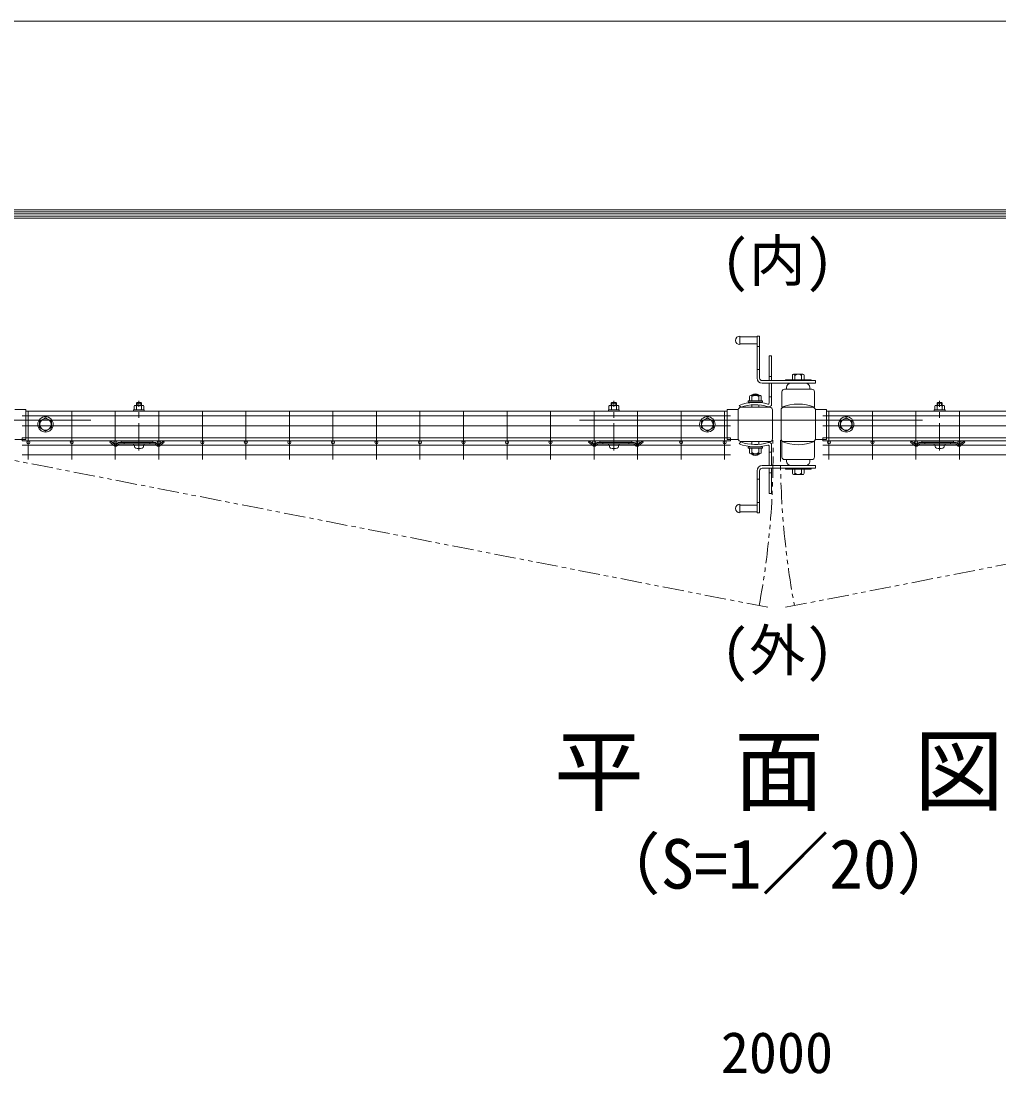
# Model space of a CAD drawing. Units: millimetres, scale not verified. Extents: x -4200 to 4200, y -2970 to 2970.
# Drawn here: x -827 to 314, y 1742 to 2970 of the extents above; entities that cross this region are included whole.
import ezdxf
from ezdxf.enums import TextEntityAlignment as Align

# ---------------------------------------------------------------- set-up
doc = ezdxf.new("R2010")
doc.units = ezdxf.units.MM
doc.header["$LTSCALE"] = 20
doc.linetypes.add('USER1', pattern=[50.8, 31.75, -6.35, 6.35, -6.35])
doc.linetypes.add('USER4', pattern=[2.5, 1.25, -0.25, 0.25, -0.25, 0.25, -0.25])
for name, color, linetype, lineweight in [('0-0_D-STR1', 1, 'Continuous', 18), ('0-1_D-STR-DIM', 7, 'Continuous', 9), ('0-3_D-STR3', 3, 'Continuous', 13), ('0-4_D-BMK', 2, 'USER1', 13), ('0-6_D-STR-TXT', 7, 'Continuous', 9), ('0-7_D-STR2', 7, 'Continuous', 9), ('0-C_D-TTL', 7, 'Continuous', 9)]:
    doc.layers.add(name, color=color, linetype=linetype, lineweight=lineweight)
doc.styles.add('ＭＳ ゴシック', font='')
doc.styles.get('ＭＳ ゴシック').set_extended_font_data('MS Gothic')

# ---------------------------------------------------------------- blocks, each defined once
blk = doc.blocks.new('A$C982ee5ca')
at = {"layer": '0-3_D-STR3'}
for p, q in [((-125, 798), (125, 798)), ((-125, 766), (-125, 798)), ((-125, 766), (125, 766)), ((-115, 881.6), (-115, 798)), ((-115, 798), (115, 798)), ((-86.6, 898), (86.6, 898)), ((-46, 968), (-60, 954)), ((60, 954), (-60, 954)), ((-60, 954), (-60, 898)), ((-58.2, 881.6), (-58.2, 798)), ((-46, 968), (-46, 898)), ((46, 968), (-46, 968)), ((46, 968), (46, 898)), ((46, 968), (60, 954)), ((58.2, 881.6), (58.2, 798)), ((60, 954), (60, 898)), ((115, 881.6), (115, 798)), ((125, 766), (125, 798)), ((-125, 0), (125, 0)), ((-125, -32), (-125, 0)), ((125, -32), (125, 0)), ((-125, -32), (125, -32)), ((-103.7, -32), (103.7, -32)), ((-103.7, -62.5), (-103.7, -32)), ((103.7, -63.3), (103.7, -32))]:
    blk.add_line(p, q, dxfattribs=at)
for centre, radius, start, end in [((-86.6, 865.2), 32.8, 30, 150), ((0, 786.4), 111.5, 58.543, 121.457), ((86.6, 865.2), 32.8, 30, 150), ((-65.7, -62.5), 38, 180, 253.92714), ((1.3, 170), 280, 253.92714, 285.41383), ((65.7, -63.3), 38, 285.41383, 0)]:
    blk.add_arc(centre, radius, start, end, dxfattribs=at)
at = {"layer": '0-4_D-BMK'}
blk.add_line((0, -150), (0, 1008), dxfattribs=at)

msp = doc.modelspace()

# ---------------------------------------------------------------- linework, layer by layer
at = {"layer": '0-0_D-STR1'}
for p, q in [((46.76, 2519.57), (13.16, 2519.57)), ((63.16, 2519.57), (96.76, 2519.57)), ((-821.04, 2516.99), (-834.04, 2516.99)), ((-821.04, 2516.99), (-821.04, 2482.09)), ((-3.04, 2515.07), (-821.04, 2515.07)), ((-3.04, 2517.02), (10.02, 2517.02)), ((-3.04, 2517.02), (-3.04, 2482.12)), ((9.96, 2482.77), (9.96, 2516.37)), ((49.96, 2482.77), (49.96, 2516.37)), ((59.96, 2482.77), (59.96, 2516.37)), ((112.96, 2517.02), (99.89, 2517.02)), ((99.96, 2482.77), (99.96, 2516.37)), ((112.96, 2517.02), (112.96, 2482.12)), ((112.96, 2515.07), (930.96, 2515.07)), ((-821.04, 2482.09), (-834.04, 2482.09)), ((-3.04, 2484.07), (-821.04, 2484.07)), ((-3.04, 2482.12), (9.96, 2482.12)), ((112.96, 2482.12), (99.96, 2482.12)), ((112.96, 2484.07), (930.96, 2484.07)), ((46.76, 2479.57), (13.16, 2479.57)), ((63.16, 2479.57), (96.76, 2479.57))]:
    msp.add_line(p, q, dxfattribs=at)
for centre, start, end in [((13.16, 2516.37), 90.00003, 180), ((46.76, 2516.37), 0, 90.00003), ((63.16, 2516.37), 89.99997, 180), ((96.76, 2516.37), 0, 89.99997), ((13.16, 2482.77), 180, 269.99997), ((46.76, 2482.77), 269.99997, 0), ((63.16, 2482.77), 180, 270.00003), ((96.76, 2482.77), 270.00003, 0)]:
    msp.add_arc(centre, 3.2, start, end, dxfattribs=at)
at = {"layer": '0-3_D-STR3'}
for p, q in [((11.96, 2602.59), (11.96, 2592.59)), ((11.96, 2601.59), (31.96, 2601.59)), ((11.96, 2593.59), (31.96, 2593.59)), ((31.96, 2602.59), (31.96, 2553.59)), ((31.96, 2602.59), (34.96, 2602.59)), ((34.96, 2602.59), (34.96, 2553.59)), ((31.96, 2590.59), (34.96, 2590.59)), ((48.96, 2579.57), (45.96, 2579.57)), ((45.96, 2550.57), (45.96, 2579.57)), ((48.96, 2550.57), (48.96, 2579.57)), ((31.96, 2563.59), (34.96, 2563.59)), ((48.96, 2555.57), (45.96, 2555.57)), ((73.18, 2556.63), (73.18, 2551.54)), ((74.56, 2558.03), (85.36, 2558.03)), ((75.95, 2556.63), (75.95, 2551.59)), ((83.96, 2556.63), (83.96, 2551.59)), ((86.77, 2556.63), (86.77, 2551.63)), ((37.96, 2550.59), (99.96, 2550.59)), ((37.96, 2547.59), (99.96, 2547.59)), ((45.96, 2547.57), (45.96, 2524.19)), ((48.96, 2547.57), (48.96, 2523.07)), ((94.96, 2551.59), (64.96, 2551.59)), ((64.96, 2551.59), (64.96, 2550.59)), ((66.46, 2540.59), (66.46, 2542.59)), ((93.46, 2540.59), (93.46, 2542.59)), ((94.96, 2551.59), (94.96, 2550.59)), ((99.96, 2547.59), (99.96, 2550.59)), ((23.15, 2531.95), (23.15, 2526.95)), ((35.35, 2533.35), (24.55, 2533.35)), ((25.95, 2533.95), (25.95, 2533.34)), ((25.95, 2533.95), (33.96, 2533.95)), ((25.95, 2531.95), (25.95, 2526.91)), ((26.45, 2534.29), (26.45, 2533.34)), ((33.46, 2534.3), (33.46, 2533.37)), ((33.96, 2533.95), (33.96, 2533.37)), ((33.96, 2531.95), (33.96, 2526.91)), ((36.74, 2531.95), (36.74, 2526.86)), ((45.96, 2531.57), (48.96, 2531.57)), ((60.96, 2537.59), (60.96, 2519.59)), ((63.96, 2540.59), (95.96, 2540.59)), ((98.96, 2537.59), (98.96, 2519.59)), ((12.98, 2519.57), (10.96, 2521.79)), ((38.36, 2526.91), (21.56, 2526.91)), ((21.56, 2526.91), (21.56, 2525.31)), ((21.56, 2525.31), (38.36, 2525.31)), ((25.95, 2519.57), (25.95, 2522.38)), ((33.96, 2519.57), (33.96, 2522.38)), ((38.36, 2526.91), (38.36, 2525.31)), ((-798.04, 2507.29), (-805.04, 2503.25)), ((-798.04, 2507.29), (-791.04, 2503.25)), ((-26.04, 2507.29), (-33.04, 2503.25)), ((-26.04, 2507.29), (-19.04, 2503.25)), ((135.96, 2507.29), (128.96, 2503.25)), ((135.96, 2507.29), (142.96, 2503.25)), ((-805.04, 2503.25), (-805.04, 2495.84)), ((-798.04, 2491.79), (-805.04, 2495.84)), ((-798.04, 2491.79), (-791.04, 2495.84)), ((-791.04, 2503.25), (-791.04, 2495.84)), ((-33.04, 2503.25), (-33.04, 2495.84)), ((-26.04, 2491.79), (-33.04, 2495.84)), ((-26.04, 2491.79), (-19.04, 2495.84)), ((-19.04, 2503.25), (-19.04, 2495.84)), ((128.96, 2503.25), (128.96, 2495.84)), ((135.96, 2491.79), (128.96, 2495.84)), ((135.96, 2491.79), (142.96, 2495.84)), ((142.96, 2503.25), (142.96, 2495.84)), ((-722.99, 2478.96), (-721.95, 2480.17)), ((-722.99, 2478.96), (-718.28, 2474.9)), ((-721.95, 2480.17), (-717.24, 2476.11)), ((-713.36, 2477.95), (-715.34, 2476.14)), ((-712.28, 2476.77), (-714.26, 2474.96)), ((-709.78, 2478.37), (-712.28, 2478.37)), ((-670.28, 2476.77), (-712.28, 2476.77)), ((-672.78, 2480.17), (-709.78, 2480.17)), ((-709.78, 2478.37), (-709.78, 2480.17)), ((-709.78, 2478.37), (-672.78, 2478.37)), ((-706.28, 2478.37), (-706.28, 2476.77)), ((-676.28, 2478.37), (-676.28, 2476.77)), ((-672.78, 2478.37), (-672.78, 2480.17)), ((-670.28, 2478.37), (-672.78, 2478.37)), ((-670.28, 2476.77), (-668.29, 2474.96)), ((-669.2, 2477.95), (-667.21, 2476.14)), ((-660.61, 2480.17), (-665.32, 2476.11)), ((-659.56, 2478.96), (-664.27, 2474.9)), ((-659.56, 2478.96), (-660.61, 2480.17)), ((-164.52, 2478.96), (-163.48, 2480.17)), ((-164.52, 2478.96), (-159.81, 2474.9)), ((-163.48, 2480.17), (-158.77, 2476.11)), ((-154.89, 2477.95), (-156.87, 2476.14)), ((-153.81, 2476.77), (-155.79, 2474.96)), ((-151.31, 2478.37), (-153.81, 2478.37)), ((-111.81, 2476.77), (-153.81, 2476.77)), ((-114.31, 2480.17), (-151.31, 2480.17)), ((-151.31, 2478.37), (-151.31, 2480.17)), ((-151.31, 2478.37), (-114.31, 2478.37)), ((-147.81, 2478.37), (-147.81, 2476.77)), ((-117.81, 2478.37), (-117.81, 2476.77)), ((-114.31, 2478.37), (-114.31, 2480.17)), ((-111.81, 2478.37), (-114.31, 2478.37)), ((-111.81, 2476.77), (-109.82, 2474.96)), ((-110.73, 2477.95), (-108.74, 2476.14)), ((-102.14, 2480.17), (-106.85, 2476.11)), ((-101.09, 2478.96), (-105.8, 2474.9)), ((-101.09, 2478.96), (-102.14, 2480.17)), ((12.98, 2479.07), (10.96, 2476.85)), ((21.56, 2473.32), (38.36, 2473.32)), ((23.15, 2466.69), (23.15, 2471.69)), ((25.95, 2479.57), (25.95, 2476.26)), ((25.95, 2466.69), (25.95, 2471.72)), ((33.96, 2479.57), (33.96, 2476.26)), ((33.96, 2466.69), (33.96, 2471.72)), ((36.74, 2466.69), (36.74, 2471.77)), ((38.36, 2471.72), (38.36, 2473.32)), ((45.96, 2451.57), (45.96, 2474.45)), ((48.96, 2451.57), (48.96, 2475.57)), ((60.96, 2461.54), (60.96, 2479.54)), ((98.96, 2461.54), (98.96, 2479.54)), ((211.01, 2478.96), (212.05, 2480.17)), ((211.01, 2478.96), (215.72, 2474.9)), ((212.05, 2480.17), (216.76, 2476.11)), ((220.64, 2477.95), (218.66, 2476.14)), ((221.72, 2476.77), (219.74, 2474.96)), ((221.72, 2478.37), (224.22, 2478.37)), ((221.72, 2476.77), (263.72, 2476.77)), ((224.22, 2480.17), (261.22, 2480.17)), ((224.22, 2478.37), (224.22, 2480.17)), ((261.22, 2478.37), (224.22, 2478.37)), ((227.72, 2478.37), (227.72, 2476.77)), ((257.72, 2478.37), (257.72, 2476.77)), ((261.22, 2478.37), (261.22, 2480.17)), ((261.22, 2478.37), (263.72, 2478.37)), ((263.72, 2476.77), (265.71, 2474.96)), ((264.8, 2477.95), (266.78, 2476.14)), ((273.39, 2480.17), (268.68, 2476.11)), ((274.44, 2478.96), (269.73, 2474.9)), ((274.44, 2478.96), (273.39, 2480.17)), ((35.35, 2465.28), (24.55, 2465.28)), ((25.95, 2464.69), (25.95, 2465.3)), ((25.95, 2464.69), (33.96, 2464.69)), ((26.45, 2464.35), (26.45, 2465.3)), ((33.46, 2464.34), (33.46, 2465.27)), ((33.96, 2464.69), (33.96, 2465.27)), ((45.96, 2467.07), (48.96, 2467.07)), ((63.96, 2458.54), (95.96, 2458.54)), ((66.46, 2458.54), (66.46, 2456.54)), ((93.46, 2458.54), (93.46, 2456.54)), ((31.96, 2396.54), (31.96, 2445.54)), ((34.96, 2396.54), (34.96, 2445.54)), ((37.96, 2451.54), (99.96, 2451.54)), ((37.96, 2448.54), (99.96, 2448.54)), ((45.96, 2448.57), (45.96, 2419.07)), ((48.96, 2448.57), (48.96, 2419.07)), ((64.96, 2447.54), (64.96, 2448.54)), ((64.96, 2447.54), (94.96, 2447.54)), ((73.15, 2442.51), (73.15, 2447.51)), ((75.95, 2442.51), (75.95, 2447.54)), ((83.96, 2442.51), (83.96, 2447.54)), ((86.74, 2442.51), (86.74, 2447.59)), ((94.96, 2447.54), (94.96, 2448.54)), ((99.96, 2451.54), (99.96, 2448.54)), ((34.96, 2435.54), (31.96, 2435.54)), ((48.96, 2443.07), (45.96, 2443.07)), ((85.35, 2441.1), (74.55, 2441.1)), ((34.96, 2408.54), (31.96, 2408.54)), ((48.96, 2419.07), (45.96, 2419.07)), ((11.96, 2396.54), (11.96, 2406.54)), ((11.96, 2405.54), (31.96, 2405.54)), ((11.96, 2397.54), (31.96, 2397.54)), ((31.96, 2396.54), (34.96, 2396.54))]:
    msp.add_line(p, q, dxfattribs=at)
msp.add_lwpolyline([(38.36, 2471.72), (21.56, 2471.72), (21.56, 2473.32)], dxfattribs=at)
for centre, radius in [((-798.04, 2499.54), 9), ((-798.04, 2499.54), 6.71), ((-26.04, 2499.54), 9), ((-26.04, 2499.54), 6.71), ((135.96, 2499.54), 9), ((135.96, 2499.54), 6.71)]:
    msp.add_circle(centre, radius, dxfattribs=at)
for centre, radius, start, end in [((11.96, 2597.59), 5, 90.00001, 270), ((74.56, 2556.65), 1.39, 359.29981, 180.701), ((79.96, 2551.62), 6.41, 51.35043, 128.64746), ((85.36, 2556.63), 1.4, 0.08393, 179.91606), ((37.96, 2553.59), 6, 180.00001, 269.99995), ((37.96, 2553.59), 3, 180.00001, 270), ((71.46, 2542.59), 5, 90.00001, 179.99999), ((88.46, 2542.59), 5, 0, 90), ((24.55, 2531.95), 1.4, 0.08393, 179.91608), ((29.96, 2528.94), 6.41, 51.35253, 128.64959), ((29.96, 2526.94), 6.41, 51.35253, 128.64959), ((35.35, 2531.97), 1.39, 359.29901, 180.70018), ((63.96, 2537.59), 3, 90, 180.00001), ((95.96, 2537.59), 3, 0, 90), ((29.96, 2472.31), 53, 73.87238, 111.00754), ((29.96, 2472.54), 50, 72.42905, 109.85261), ((44.96, 2524.19), 1, 253.8728, 0.00001), ((45.96, 2523.07), 3, 252.42887, 0.00001), ((79.96, 2472.48), 50.8, 68.0365, 111.96349), ((-716.3, 2477.19), 3.03, 229.26286, 312.38442), ((-716.3, 2477.19), 1.43, 229.26286, 312.38442), ((-712.28, 2476.77), 1.6, 90, 132.38442), ((-670.28, 2476.77), 1.6, 47.61558, 90), ((-666.25, 2477.19), 3.03, 227.61558, 310.73714), ((-666.25, 2477.19), 1.43, 227.61558, 310.73714), ((-157.83, 2477.19), 3.03, 229.26286, 312.38442), ((-157.83, 2477.19), 1.43, 229.26286, 312.38442), ((-153.81, 2476.77), 1.6, 90, 132.38442), ((-111.81, 2476.77), 1.6, 47.61558, 90), ((-107.78, 2477.19), 3.03, 227.61558, 310.73714), ((-107.78, 2477.19), 1.43, 227.61558, 310.73714), ((29.96, 2526.32), 53, 248.99246, 286.12762), ((29.96, 2526.1), 50, 250.14739, 287.57095), ((44.96, 2474.45), 1, 359.99999, 106.1272), ((45.96, 2475.57), 3, 359.99999, 107.57113), ((79.96, 2526.66), 50.8, 248.03652, 291.96351), ((217.69, 2477.19), 3.03, 229.26286, 312.38442), ((217.69, 2477.19), 1.43, 229.26286, 312.38442), ((221.72, 2476.77), 1.6, 90, 132.38442), ((263.72, 2476.77), 1.6, 47.61558, 90), ((267.75, 2477.19), 3.03, 227.61558, 310.73714), ((267.75, 2477.19), 1.43, 227.61558, 310.73714), ((24.55, 2466.69), 1.4, 180.08392, 359.91607), ((29.96, 2471.7), 6.41, 231.35041, 308.64747), ((29.96, 2469.7), 6.41, 231.35041, 308.64747), ((35.35, 2466.67), 1.39, 179.29982, 0.70099), ((63.96, 2461.54), 3, 180.00001, 270), ((71.46, 2456.54), 5, 180.00002, 270), ((88.46, 2456.54), 5, 270, 0.00001), ((95.96, 2461.54), 3, 270, 0.00001), ((37.96, 2445.54), 6, 90.00006, 180.00001), ((37.96, 2445.54), 3, 90.00001, 180.00001), ((74.55, 2442.51), 1.4, 180.08393, 359.91608), ((79.96, 2447.52), 6.41, 231.35042, 308.64748), ((85.35, 2442.49), 1.39, 179.29981, 0.70101), ((11.96, 2401.54), 5, 90, 270)]:
    msp.add_arc(centre, radius, start, end, dxfattribs=at)
at = {"layer": '0-4_D-BMK'}
for p, q in [((-745.04, 2504.57), (-1145.04, 2504.57)), ((224.96, 2504.57), (-175.04, 2504.57))]:
    msp.add_line(p, q, dxfattribs=at)
at = {"layer": '0-4_D-BMK', "linetype": 'USER4'}
for p, q in [((44.7, 2286.22), (-892.24, 2468.77)), ((65.21, 2286.22), (1002.16, 2468.77))]:
    msp.add_line(p, q, dxfattribs=at)
for centre, start, end in [((-909.04, 2464.07), 349.44142, 1.03068), ((1018.96, 2464.07), 178.96932, 190.55858)]:
    msp.add_arc(centre, 959.66, start, end, dxfattribs=at)
at = {"layer": '0-7_D-STR2'}
for p, q in [((-825.17, 2509.37), (1.08, 2509.37)), ((-818.2, 2514.77), (-818.2, 2458.77)), ((-767.43, 2514.77), (-767.43, 2458.77)), ((-716.66, 2514.77), (-716.66, 2458.77)), ((-665.89, 2514.77), (-665.89, 2458.77)), ((-615.12, 2514.77), (-615.12, 2458.77)), ((-564.35, 2514.77), (-564.35, 2458.77)), ((-513.58, 2514.77), (-513.58, 2458.77)), ((-462.81, 2514.77), (-462.81, 2458.77)), ((-412.04, 2514.77), (-412.04, 2458.77)), ((-361.27, 2514.77), (-361.27, 2458.77)), ((-310.5, 2514.77), (-310.5, 2458.77)), ((-259.73, 2514.77), (-259.73, 2458.77)), ((-208.96, 2514.77), (-208.96, 2458.77)), ((-158.19, 2514.77), (-158.19, 2458.77)), ((-107.42, 2514.77), (-107.42, 2458.77)), ((-56.65, 2514.77), (-56.65, 2458.77)), ((-5.88, 2514.77), (-5.88, 2458.77)), ((108.83, 2509.37), (935.08, 2509.37)), ((115.8, 2514.77), (115.8, 2458.77)), ((166.57, 2514.77), (166.57, 2458.77)), ((217.34, 2514.77), (217.34, 2458.77)), ((268.11, 2514.77), (268.11, 2458.77)), ((-825.17, 2498.07), (1.08, 2498.07)), ((108.83, 2498.07), (935.08, 2498.07)), ((1.12, 2484.07), (-825.2, 2484.07)), ((-825.2, 2480.47), (-825.2, 2484.07)), ((1.12, 2480.47), (1.12, 2484.07)), ((108.8, 2484.07), (935.12, 2484.07)), ((108.8, 2480.47), (108.8, 2484.07)), ((1.12, 2480.47), (-825.2, 2480.47)), ((-825.17, 2475.47), (1.08, 2475.47)), ((108.8, 2480.47), (935.12, 2480.47)), ((108.83, 2475.47), (935.08, 2475.47)), ((-825.17, 2464.17), (1.08, 2464.17)), ((108.83, 2464.17), (935.08, 2464.17))]:
    msp.add_line(p, q, dxfattribs=at)
for centre in [(-818.2, 2478.67), (-767.43, 2478.67), (-716.66, 2478.67), (-665.89, 2478.67), (-615.12, 2478.67), (-564.35, 2478.67), (-513.58, 2478.67), (-462.81, 2478.67), (-412.04, 2478.67), (-361.27, 2478.67), (-310.5, 2478.67), (-259.73, 2478.67), (-208.96, 2478.67), (-158.19, 2478.67), (-107.42, 2478.67), (-56.65, 2478.67), (-5.88, 2478.67), (115.8, 2478.67), (166.57, 2478.67), (217.34, 2478.67), (268.11, 2478.67)]:
    msp.add_circle(centre, 1.8, dxfattribs=at)
at = {"layer": '0-C_D-TTL', "color": 2, "lineweight": 18}
msp.add_lwpolyline([(-4200, 2970), (4200, 2970), (4200, -2970), (-4200, -2970)], close=True, dxfattribs=at)
at = {"layer": '0-C_D-TTL'}
for points in [[(-3930, 2750), (3930, 2750), (3930, -2750), (-3930, -2750)], [(-3927.5, 2747.5), (3927.5, 2747.5), (3927.5, -2747.5), (-3927.5, -2747.5)], [(-3925, 2745), (3925, 2745), (3925, -2745), (-3925, -2745)], [(-3922.5, 2742.5), (3922.5, 2742.5), (3922.5, -2742.5), (-3922.5, -2742.5)], [(-3920, 2740), (3920, 2740), (3920, -2740), (-3920, -2740)]]:
    msp.add_lwpolyline(points, close=True, dxfattribs=at)

# ---------------------------------------------------------------- block references
at = {"layer": '0-1_D-STR-DIM', "xscale": 0.05, "yscale": 0.05}
for p in [(-689.04, 2476.77), (-135.04, 2476.77), (244.96, 2476.77)]:
    msp.add_blockref('A$C982ee5ca', p, dxfattribs=at)

# ---------------------------------------------------------------- texts
at = {"layer": '0-1_D-STR-DIM', "style": 'ＭＳ ゴシック'}
msp.add_text('2000', height=48.09, dxfattribs=at).set_placement((-10.29, 1728.53), align=Align.BOTTOM_LEFT)
at = {"layer": '0-6_D-STR-TXT', "style": 'ＭＳ ゴシック'}
for s, height, p in [('(内)', 48.09, (-9.89, 2652.03)), ('(外)', 48.09, (-9.89, 2197.63)), ('平\u3000面\u3000図', 76.98, (-204.94, 2033.99)), ('（S=1／20）', 57.77, (-159.46, 1940.8))]:
    msp.add_text(s, height=height, dxfattribs=at).set_placement(p, align=Align.BOTTOM_LEFT)

doc.saveas('drawing.dxf')
